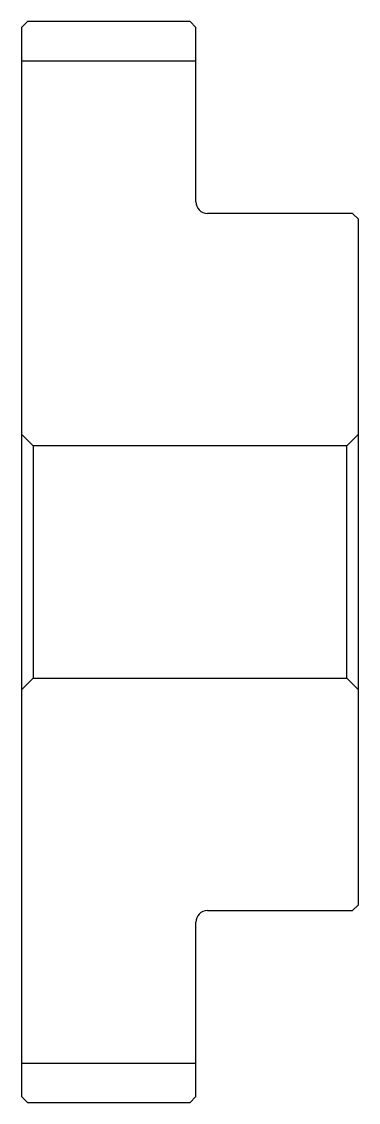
# Model space of a CAD drawing. Header units: metres. Extents: x 156.7 to 185.7, y 111.2 to 204.2.
import ezdxf

# ---------------------------------------------------------------- set-up
doc = ezdxf.new("R2010")
doc.units = ezdxf.units.M

msp = doc.modelspace()

# ---------------------------------------------------------------- linework, layer by layer
at = {"color": 4}
for p, q in [((156.717407, 200.809784), (171.717407, 200.809784)), ((184.717407, 167.684784), (185.717407, 168.684784)), ((157.717407, 167.684784), (157.717407, 147.684784)), ((184.717407, 147.684784), (185.717407, 146.684784)), ((156.717407, 114.559784), (171.717407, 114.559784))]:
    msp.add_line(p, q, dxfattribs=at)
for points in [[(171.717407, 188.684784), (171.717407, 203.684784), (171.217407, 204.184784), (157.217407, 204.184784), (156.717407, 203.684784), (156.717407, 146.684784)], [(172.717407, 127.684784), (185.217407, 127.684784), (185.717407, 128.184784), (185.717407, 187.184784), (185.217407, 187.684784), (172.717407, 187.684784)], [(156.717407, 146.684784), (157.717407, 147.684784), (184.717407, 147.684784), (184.717407, 167.684784), (157.717407, 167.684784), (156.717407, 168.684784)], [(156.717407, 146.684784), (156.717407, 111.684784), (157.217407, 111.184784), (171.217407, 111.184784), (171.717407, 111.684784), (171.717407, 126.684784)]]:
    msp.add_lwpolyline(points, dxfattribs=at)
for centre, start, end in [((172.717407, 188.684784), 180, 270), ((172.717407, 126.684784), 90, 180)]:
    msp.add_arc(centre, 1, start, end, dxfattribs=at)

doc.saveas('drawing.dxf')
